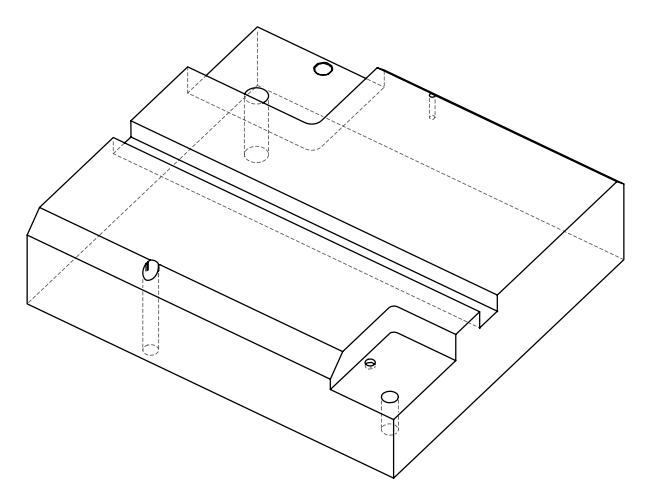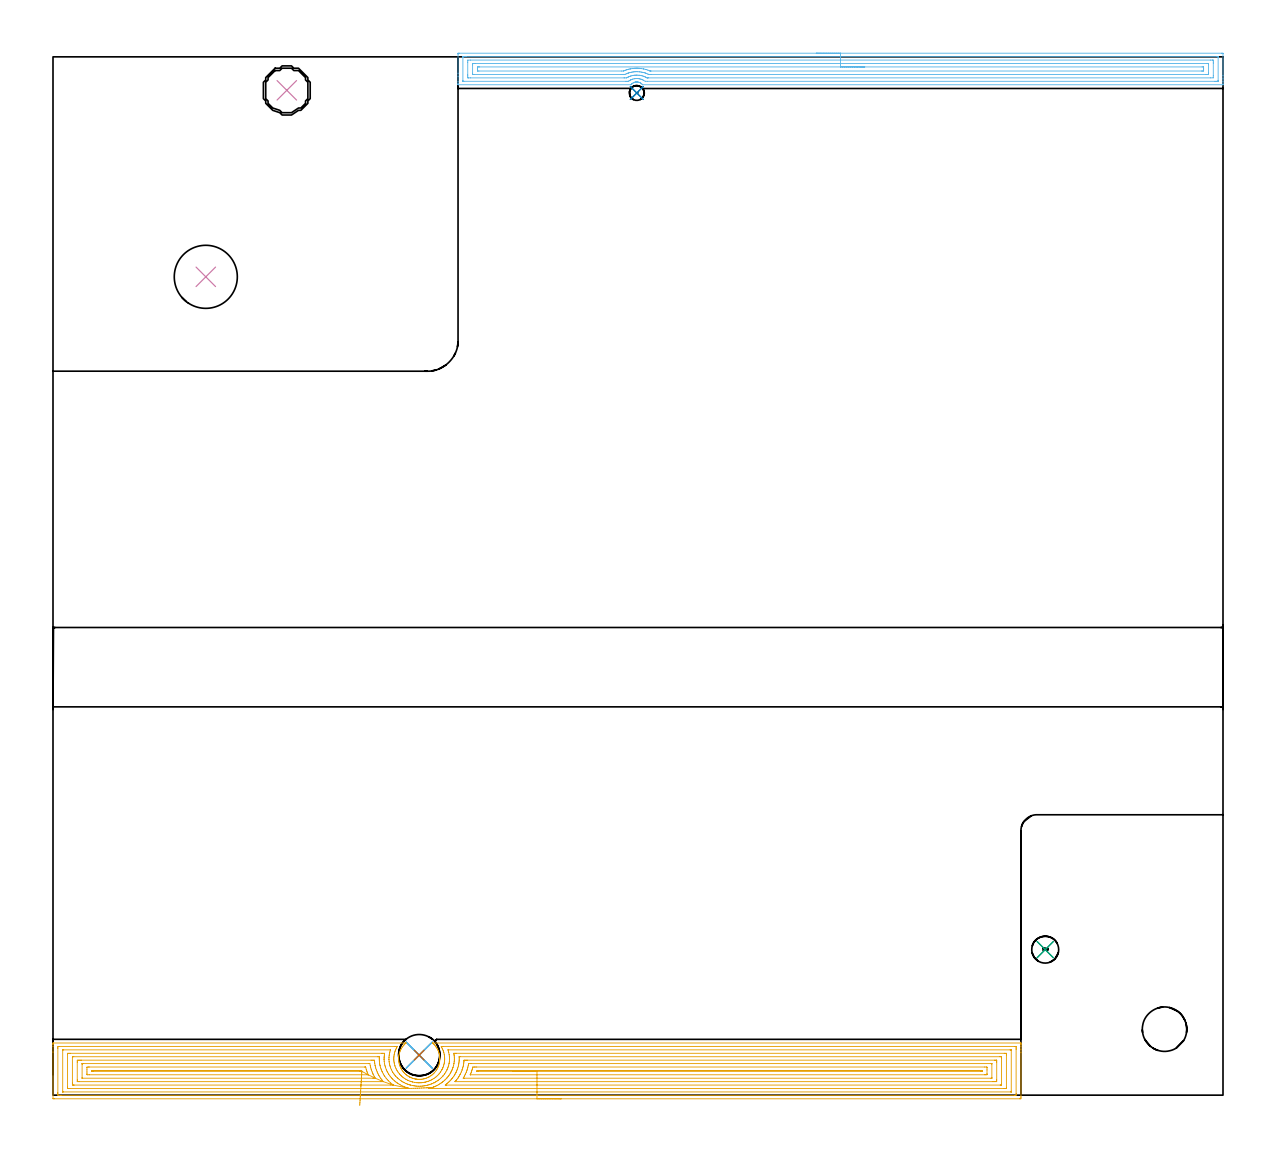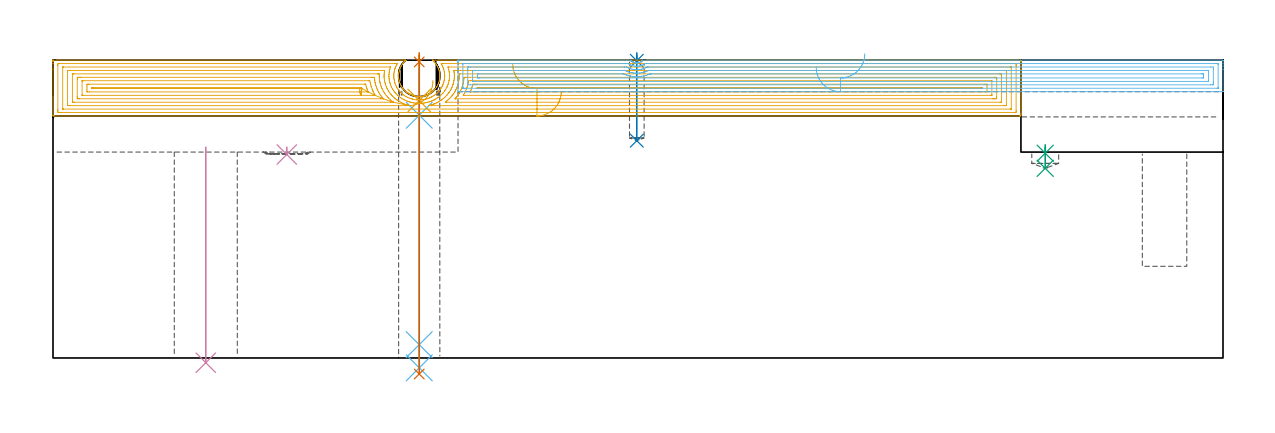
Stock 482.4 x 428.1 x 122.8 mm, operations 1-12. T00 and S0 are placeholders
(PLAN: 16 operations, 12 tool changes, 129.6 min)
(1 SPOT_DRILL | STEP1HOLE_1 | NXT0321_9005460120000 | 0.03 min | 2 mm3)
(2 SPOT_DRILL_1 | STEP1POCKET | NXT0321_9005460120000 | 0.03 min | 0 mm3)
(3 SPOT_DRILL_2 | STEP1POCKET_2 | NXT0321_9005460120000 | 0.04 min | 4164 mm3)
(4 INDEXABLE_INSERT_DRILL_THROUGH_HOLE_FROM_SOLID | STEP1HOLE | NXT0302_023 | 0.36 min | 65119 mm3)
(5 DRILL_BLIND_HOLE_INTO_CENTER | STEP1HOLE_1 | NXT0301_082 | 0.08 min | 1470 mm3)
(6 GUN_DRILL_THROUGH_HOLE | STEP1HOLE_1 | UGT0307_008 | 0.61 min | 10166 mm3)
(7 DRILL_TO_ENLARGE_THROUGH_HOLE | STEP1HOLE_1 | UGT0301_044 | 0.53 min | 16162 mm3)
(8 DRILL_BLIND_HOLE_INTO_CENTER_1 | STEP1POCKET | NXT0301_032 | 0.14 min | 940 mm3)
(9 DRILL_BLIND_HOLE_INTO_CENTER_2 | STEP1POCKET_2 | NXT0301_082 | 0.04 min | 588 mm3)
(10 INDEXABLE_INSERT_DRILL_BLIND_HOLE_FROM_SOLID | STEP1POCKET_3 | NXT0302_009 | 0.02 min | 10945 mm3)
(11 AREA_MILL | FG_CHAMFER_SURFACE | UGT0205_001 | 28.51 min | 106251 mm3)
(12 AREA_MILL_1 | FG_CHAMFER_SURFACE_1 | UGT0205_001 | 12.89 min | 27221 mm3)
(13 MILL_CORNER_NOTCH_RECTANGULAR | CORNER_NOTCH_RECTANGULAR | NXT0201_012 | Follow Part, ap 4, ae 75% | 43.52 min | 787627 mm3)
(14 MILL_CORNER_NOTCH_RECTANGULAR_1 | CORNER_NOTCH_RECTANGULAR_1 | NXT0201_011 | Follow Part, ap 3, ae 75% | 35.65 min | 358223 mm3)
(15 MILL_RECTANGULAR_SLOT | SLOT_RECTANGULAR | UGT0201_004 | Follow Part, ap 8, ae 75% | 6.64 min | 369220 mm3)
(16 MILL_BLIND_HOLE_FROM_SOLID_MATERIAL | STEP1POCKET_1 | NXT0201_012 | Spiral | 0.5 min | 12414 mm3)
(TOOL NXT0321_9005460120000 | NC Spot Drill, 142deg, 12mm, Carbide, Uncoated | D12 PA142 FL30 Z2)
(TOOL NXT0302_023 | Index. Insert Drill 26mm [880-D2600L32-05] | D26 PA176 FL130 Z2)
(TOOL NXT0301_082 | Carbide Drill 11.1mm [860.1-1110-033A1-MM 2214] | D11.1 PA140 FL55 Z2)
(TOOL UGT0307_008 | Gun Drill 11 mm | D11 PA130 FL24 Z1)
(TOOL UGT0301_044 | Twist Drill 17 mm | D17 PA118 FL125 Z2)
(TOOL NXT0301_032 | Carbide Drill 6.1mm [860.1-0610-031A1-MM 2214] | D6.1 PA140 FL53 Z2)
(TOOL NXT0302_009 | Index. Insert Drill 19mm [880-D1900L25-05] | D19 PA176 FL95 Z2)
(TOOL UGT0205_001 | Chamfer Mill 20 x 3 x 45 deg. | D20 FL50 Z2)
(TOOL NXT0201_012 | ENDMILL 16mm [2P460-1600-NA 1630] | D16 FL38 Z6)
(TOOL NXT0201_011 | ENDMILL 12mm [2P460-1200-NA 1630] | D12 FL38 Z6)
(TOOL UGT0201_004 | End Mill 32 mm | D32 FL53 Z6)
(OP 1 SPOT_DRILL)
G17 G21 G94 G90
T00 M6
G54
G17 G0 G90 X151. Y16.5 S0 M3
G43 Z132.8 H0
G94 G81 G98 Z122.068 F250. R125.8
G80
M5
M2
(OP 2 SPOT_DRILL_1)
G17 G21 G94 G90
T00 M6
G54
G17 G0 G90 X240.7 Y413.2 S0 M3
G43 Z132.8 H0
G94 G81 G98 Z122.537 F250. R125.8
G80
M5
M2
(OP 3 SPOT_DRILL_2)
G17 G21 G94 G90
T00 M6
G54
G17 G0 G90 X409.1 Y60. S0 M3
G43 Z132.8 H0
G94 G81 G98 Z84.422 F250. R87.9
G80
M5
M2
(OP 4 INDEXABLE_INSERT_DRILL_THROUGH_HOLE_FROM_SOLID)
G17 G21 G94 G90
T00 M6
G54
G17 G0 G90 X63. Y337.4 S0 M3
G43 Z132.8 H1
G94 G81 G98 Z-1.954 F250. R86.9
G80
M5
M2
(OP 5 DRILL_BLIND_HOLE_INTO_CENTER)
G17 G21 G94 G90
T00 M6
G54
G17 G0 G90 X151. Y16.5 S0 M3
G43 Z132.8 H1
G94 G81 G98 Z106.15 F250. R124.8
G80
M5
M2
(OP 6 GUN_DRILL_THROUGH_HOLE)
G17 G21 G94 G90
T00 M6
G54
G17 G0 G90 X151. Y16.5 M8
G43 Z132.8 H0
Z118.989
S716 M3
G94 G1 Z100.087 F125. M26
G4 X.084
Z5.5 F250.
G4 X.084
Z-4.065 F125.
G4 X.084
M5
M9
G0 Z118.989
Z132.8
M2
(OP 7 DRILL_TO_ENLARGE_THROUGH_HOLE)
G17 G21 G94 G90
T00 M6
G54
G17 G0 G90 X151. Y16.5 S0 M3
G43 Z132.8 H0
G94 G73 G98 Z-6.607 F250. Q16.176 R124.8
G80
M5
M2
(OP 8 DRILL_BLIND_HOLE_INTO_CENTER_1)
G17 G21 G94 G90
T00 M6
G54
G17 G0 G90 X240.7 Y413.2 S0 M3
G43 Z132.8 H1
G94 G81 G98 Z89.6 F250. R124.8
G80
M5
M2
(OP 9 DRILL_BLIND_HOLE_INTO_CENTER_2)
G17 G21 G94 G90
T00 M6
G54
G17 G0 G90 X409.1 Y60. S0 M3
G43 Z132.8 H1
G94 G81 G98 Z78.2 F250. R86.9
G80
M5
M2
(OP 10 INDEXABLE_INSERT_DRILL_BLIND_HOLE_FROM_SOLID)
G17 G21 G94 G90
T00 M6
G54
G17 G0 G90 X96.4 Y414.3 S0 M3
G43 Z132.8 H1
G94 G81 G98 Z83.9 F250. R86.9
G80
M5
M2
(OP 11 AREA_MILL)
G17 G21 G94 G90
T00 M6
G54
G17 G0 G90 X209.55 Y-1.5 S1061 M3
G43 Z132.8 H0
Z109.8
G94 G1 X209.512 Z108.928 F250.
X209.398 Z108.063
X209.209 Z107.212
X208.947 Z106.38
X208.613 Z105.574
X208.21 Z104.8
X207.742 Z104.064
X207.21 Z103.372
X206.621 Z102.729
X205.978 Z102.139
X205.286 Z101.608
X204.55 Z101.14
X203.776 Z100.737
X202.97 Z100.403
X202.138 Z100.141
X201.286 Z99.952
X200.422 Z99.838
X199.55 Z99.8
X0.628
X0.203 Y-1.496 Z99.802
X0.01 Y-1.492 Z99.806
X0. Y-1.296 Z100.002
Y17.765 Z119.061
Y20.15 Z121.445
Y20.863 Z122.162
Y21.122 Z122.422
X0.006 Y21.49 Z122.781
X0.008 Y21.497 Z122.788
X0.181 Y21.5 Z122.8
X145.461
X145.512 Y21.496 Z122.793
X145.515 Y21.495 Z122.792
X145.487 Y21.469 Z122.767
X145.461 Y21.445 Z122.745
X145.213 Y21.226 Z122.526
X144.913 Y20.933 Z122.233
X144.75 Y20.757 Z122.057
X144.593 Y20.582 Z121.882
X144.302 Y20.22 Z121.52
X144.029 Y19.849 Z121.149
X143.699 Y19.349 Z120.649
X143.491 Y18.97 Z120.27
X143.278 Y18.534 Z119.834
X143.09 Y18.091 Z119.391
X142.939 Y17.672 Z118.972
X142.806 Y17.25 Z118.55
X142.695 Y16.774 Z118.074
X142.613 Y16.334 Z117.634
X142.554 Y15.895 Z117.195
X142.519 Y15.455 Z116.755
X142.506 Y15.015 Z116.315
X142.517 Y14.576 Z115.876
X142.551 Y14.136 Z115.436
X142.608 Y13.697 Z114.997
X142.689 Y13.256 Z114.556
X142.788 Y12.818 Z114.118
X142.806 Y12.75 Z114.05
X142.934 Y12.343 Z113.643
X143.079 Y11.939 Z113.239
X143.264 Y11.497 Z112.797
X143.476 Y11.061 Z112.361
X143.673 Y10.7 Z112.
X143.699 Y10.651 Z111.951
X143.837 Y10.441 Z111.74
X144.008 Y10.182 Z111.481
X144.291 Y9.795 Z111.094
X144.593 Y9.418 Z110.716
X144.696 Y9.304 Z110.601
X145.084 Y8.913 Z110.209
X145.487 Y8.535 Z109.832
X145.619 Y8.424 Z109.724
X145.675 Y8.382 Z109.682
X145.995 Y8.141 Z109.44
X146.38 Y7.874 Z109.172
X146.516 Y7.793 Z109.09
X146.653 Y7.711 Z109.006
X146.871 Y7.578 Z108.876
X146.924 Y7.546 Z108.844
X147.192 Y7.408 Z108.707
X147.249 Y7.38 Z108.677
X147.274 Y7.367 Z108.665
X147.718 Y7.169 Z108.467
X148.167 Y6.996 Z108.292
X148.307 Y6.95 Z108.248
X148.43 Y6.911 Z108.208
X148.59 Y6.861 Z108.156
X148.613 Y6.853 Z108.148
X149.061 Y6.733 Z108.026
X149.339 Y6.668 Z107.965
X149.612 Y6.619 Z107.918
X149.646 Y6.613 Z107.912
X149.931 Y6.573 Z107.872
X149.955 Y6.57 Z107.868
X149.991 Y6.566 Z107.865
X150.161 Y6.552 Z107.845
X150.401 Y6.528 Z107.824
X150.575 Y6.518 Z107.814
X150.792 Y6.508 Z107.798
X150.8
X150.825
X150.899 Y6.506 Z107.802
X151.026 Y6.509 Z107.801
X151.078 Z107.803
X151.082 Y6.51
X151.147 Y6.513 Z107.801
X151.239 Z107.804
X151.67 Y6.537 Z107.834
X151.742 Y6.541 Z107.839
X152.189 Y6.592 Z107.891
X152.661 Y6.668 Z107.965
X153.042 Y6.758 Z108.058
X153.097 Y6.771 Z108.071
X153.507 Y6.887 Z108.185
X153.529 Y6.893 Z108.191
X153.978 Y7.048 Z108.346
X154.423 Y7.225 Z108.524
X154.451 Y7.238 Z108.537
X154.754 Y7.38 Z108.677
X155.079 Y7.547 Z108.844
X155.131 Y7.577 Z108.873
X155.316 Y7.684 Z108.982
X155.768 Y7.975 Z109.274
X156.21 Y8.288 Z109.587
X156.38 Y8.424 Z109.724
X156.748 Y8.749 Z110.048
X157.104 Y9.088 Z110.387
X157.302 Y9.303 Z110.603
X157.66 Y9.735 Z111.034
X157.999 Y10.182 Z111.482
X158.178 Y10.467 Z111.766
X158.225 Y10.541 Z111.841
X158.273 Y10.617 Z111.917
X158.525 Y11.061 Z112.361
X158.717 Y11.449 Z112.749
X158.891 Y11.843 Z113.143
X158.926 Y11.939 Z113.239
X159.076 Y12.377 Z113.677
X159.207 Y12.818 Z114.118
X159.311 Y13.256 Z114.556
X159.392 Y13.697 Z114.997
X159.449 Y14.136 Z115.436
X159.483 Y14.576 Z115.876
X159.494 Y15.015 Z116.315
X159.481 Y15.455 Z116.755
X159.446 Y15.895 Z117.195
X159.387 Y16.334 Z117.634
X159.305 Y16.774 Z118.074
X159.198 Y17.212 Z118.512
X159.066 Y17.654 Z118.954
X158.915 Y18.091 Z119.391
X158.891 Y18.157 Z119.457
X158.709 Y18.566 Z119.866
X158.509 Y18.97 Z120.27
X158.263 Y19.4 Z120.7
X157.997 Y19.822 Z121.122
X157.977 Y19.849 Z121.149
X157.637 Y20.295 Z121.595
X157.274 Y20.728 Z122.028
X157.114 Y20.903 Z122.203
X156.843 Y21.167 Z122.467
X156.636 Y21.356 Z122.656
X156.589 Y21.4 Z122.7
X156.499 Y21.492 Z122.784
X156.495 Y21.497 Z122.789
X156.636 Y21.5 Z122.8
X398.919
X399.092 Y21.497 Z122.788
X399.094 Y21.49 Z122.781
X399.1 Y21.122 Z122.422
Y20.863 Z122.162
Y20.15 Z121.445
Y18.911 Z120.208
Y17.502 Z118.798
Y-0.413 Z100.884
X399.096 Y-1.033 Z100.265
X399.091 Y-1.492 Z99.806
X398.942 Y-1.496 Z99.802
X398.472 Y-1.5 Z99.8
X199.55
Y-0.086 Z101.214
X3.245
X2.416 Y-0.081 Z101.219
X2.011 Y-0.079 Z101.221
X2.003 Y0.325 Z101.625
X2.001 Y0.733 Z102.033
X2. Y1.143 Z102.443
X2.001 Y19.267 Z120.567
X2.003 Y19.675 Z120.975
X2.011 Y20.079 Z121.379
X2.416 Y20.085 Z121.385
X2.481
X140.991 Y20.086 Z121.386
X141.787 Y20.085 Z121.385
X141.885 Y20.083 Z121.383
X141.956 Y20.08 Z121.38
X141.962 Y20.075 Z121.375
X141.964 Y20.072 Z121.372
X141.915 Y19.99 Z121.29
X141.885 Y19.941 Z121.241
X141.648 Y19.501 Z120.801
X141.531 Y19.267 Z120.567
X141.357 Y18.905 Z120.205
X141.139 Y18.385 Z119.685
X141.097 Y18.28 Z119.58
X140.991 Y17.988 Z119.288
X140.877 Y17.615 Z118.915
X140.848 Y17.502 Z118.802
X140.711 Y16.896 Z118.196
X140.659 Y16.619 Z117.919
X140.588 Y16.135 Z117.435
X140.548 Y15.737 Z117.037
X140.524 Y15.315 Z116.615
X140.52 Y14.854 Z116.154
X140.535 Y14.421 Z115.721
X140.574 Y13.972 Z115.272
X140.648 Y13.428 Z114.728
X140.713 Y13.089 Z114.389
X140.903 Y12.293 Z113.593
X140.929 Y12.206 Z113.506
X140.991 Y12.012 Z113.312
X141.261 Y11.324 Z112.624
X141.464 Y10.857 Z112.157
X141.68 Y10.441 Z111.741
X141.885 Y10.067 Z111.367
X142.087 Y9.758 Z111.058
X142.223 Y9.559 Z110.859
X142.779 Y8.815 Z110.115
X142.842 Y8.739 Z110.039
X142.898 Y8.676 Z109.976
X143.278 Y8.282 Z109.582
X143.673 Y7.89 Z109.19
X143.781 Y7.793 Z109.093
X144.205 Y7.433 Z108.733
X144.567 Y7.16 Z108.46
X144.926 Y6.911 Z108.211
X145.461 Y6.578 Z107.878
X145.715 Y6.428 Z107.728
X146.212 Y6.17 Z107.47
X146.394 Y6.087 Z107.387
X146.532 Y6.028 Z107.328
X147.249 Y5.745 Z107.045
X147.679 Y5.604 Z106.904
X148.143 Y5.471 Z106.771
X148.288 Y5.432 Z106.732
X148.969 Y5.279 Z106.579
X149.037 Y5.267 Z106.567
X149.91 Y5.146 Z106.446
X149.931 Y5.144 Z106.444
X150.399 Y5.114 Z106.414
X150.825 Y5.093 Z106.393
X150.879 Y5.092 Z106.392
X151.297 Y5.102 Z106.402
X151.719 Y5.12 Z106.42
X151.744 Y5.121 Z106.421
X152.072 Y5.146 Z106.446
X152.554 Y5.204 Z106.504
X152.613 Y5.213 Z106.513
X153.314 Y5.336 Z106.636
X153.402 Y5.354 Z106.654
X153.507 Y5.38 Z106.68
X154.025 Y5.517 Z106.817
X154.401 Y5.627 Z106.927
X154.702 Y5.731 Z107.031
X155.295 Y5.951 Z107.251
X155.351 Y5.973 Z107.273
X155.481 Y6.028 Z107.328
X155.957 Y6.257 Z107.557
X156.189 Y6.376 Z107.676
X156.535 Y6.57 Z107.87
X157.085 Y6.91 Z108.21
X157.602 Y7.282 Z108.582
X157.977 Y7.579 Z108.879
X158.094 Y7.679 Z108.979
X158.221 Y7.793 Z109.093
X158.553 Y8.108 Z109.408
X158.871 Y8.423 Z109.723
X158.993 Y8.556 Z109.856
X159.095 Y8.676 Z109.976
X159.393 Y9.043 Z110.343
X159.766 Y9.519 Z110.819
X159.782 Y9.542 Z110.842
X159.793 Y9.559 Z110.859
X160.119 Y10.092 Z111.392
X160.318 Y10.441 Z111.741
X160.436 Y10.662 Z111.962
X160.66 Y11.107 Z112.407
X160.726 Y11.259 Z112.559
X160.751 Y11.324 Z112.624
X160.963 Y11.907 Z113.207
X161.059 Y12.206 Z113.506
X161.17 Y12.585 Z113.885
X161.287 Y13.089 Z114.389
X161.33 Y13.31 Z114.61
X161.429 Y13.972 Z115.272
X161.443 Y14.081 Z115.381
X161.487 Y14.854 Z116.154
X161.489 Y14.919 Z116.219
X161.455 Y15.737 Z117.037
X161.449 Y15.84 Z117.14
X161.341 Y16.619 Z117.919
X161.297 Y16.873 Z118.173
X161.146 Y17.502 Z118.802
X160.976 Y18.073 Z119.373
X160.862 Y18.385 Z119.685
X160.66 Y18.885 Z120.185
X160.471 Y19.267 Z120.567
X160.283 Y19.639 Z120.939
X160.052 Y20.079 Z121.379
X160.725 Y20.086 Z121.386
X396.684 Y20.085 Z121.385
X396.75
X397.067 Y20.079 Z121.379
X397.09 Y19.976 Z121.276
X397.097 Y19.743 Z121.043
X397.099 Y19.267 Z120.567
X397.1 Y18.857 Z120.157
X397.099 Y0.733 Z102.033
X397.097 Y0.325 Z101.625
X397.089 Y-0.079 Z101.221
X396.684 Y-0.085 Z101.215
X396.619
X199.55 Y-0.086 Z101.214
Y1.328 Z102.628
X4.204 Y1.329 Z102.629
X4.107 Y1.33 Z102.63
X4.031 Y1.333 Z102.633
X4.014 Y1.335 Z102.635
X4.01 Y1.358 Z102.658
X4.005 Y1.414 Z102.714
X4.001 Y1.615 Z102.915
Y18.385 Z119.685
X4.002 Y18.583 Z119.883
X4.01 Y18.652 Z119.952
X4.013 Y18.665 Z119.965
X4.024 Y18.667 Z119.967
X4.059 Y18.669 Z119.969
X4.204 Y18.671 Z119.971
X139.035
X139.082 Y18.67 Z119.97
X139.139 Y18.666 Z119.966
X139.158 Y18.664 Z119.964
X139.155 Y18.643 Z119.943
X139.142 Y18.597 Z119.897
X139.104 Y18.482 Z119.782
X139.073 Y18.385 Z119.685
X138.895 Y17.806 Z119.106
X138.822 Y17.502 Z118.802
X138.729 Y17.087 Z118.387
X138.648 Y16.619 Z117.919
X138.605 Y16.327 Z117.627
X138.547 Y15.737 Z117.037
X138.532 Y15.517 Z116.817
X138.52 Y14.854 Z116.154
X138.523 Y14.642 Z115.942
X138.57 Y13.972 Z115.272
X138.601 Y13.683 Z114.983
X138.696 Y13.089 Z114.389
X138.797 Y12.607 Z113.907
X138.901 Y12.206 Z113.506
X138.994 Y11.875 Z113.175
X139.167 Y11.36 Z112.66
X139.18 Y11.324 Z112.624
X139.203 Y11.265 Z112.565
X139.558 Y10.441 Z111.741
X139.912 Y9.741 Z111.041
X140.018 Y9.559 Z110.859
X140.097 Y9.426 Z110.726
X140.403 Y8.972 Z110.272
X140.622 Y8.676 Z109.976
X140.991 Y8.185 Z109.485
X141.171 Y7.967 Z109.267
X141.331 Y7.793 Z109.093
X141.885 Y7.231 Z108.531
X142.221 Y6.911 Z108.211
X142.779 Y6.441 Z107.741
X143.342 Y6.028 Z107.328
X143.673 Y5.807 Z107.107
X144.289 Y5.42 Z106.72
X144.567 Y5.269 Z106.569
X144.807 Y5.146 Z106.446
X145.461 Y4.839 Z106.139
X145.996 Y4.617 Z105.917
X146.355 Y4.48 Z105.78
X147.017 Y4.263 Z105.563
X147.249 Y4.196 Z105.496
X147.344 Y4.17 Z105.47
X148.143 Y3.983 Z105.283
X148.505 Y3.906 Z105.206
X149.037 Y3.83 Z105.13
X149.545 Y3.762 Z105.062
X149.931 Y3.728 Z105.028
X150.509 Y3.693 Z104.993
X150.825 Y3.682 Z104.982
X151.406 Y3.69 Z104.99
X151.719 Y3.707 Z105.007
X152.246 Y3.743 Z105.043
X152.613 Y3.782 Z105.082
X153.046 Y3.836 Z105.136
X153.507 Y3.914 Z105.214
X153.808 Y3.967 Z105.267
X154.401 Y4.106 Z105.406
X154.528 Y4.138 Z105.438
X154.991 Y4.263 Z105.563
X155.223 Y4.334 Z105.634
X155.295 Y4.358 Z105.658
X155.877 Y4.572 Z105.872
X156.189 Y4.691 Z105.991
X156.516 Y4.823 Z106.123
X157.083 Y5.082 Z106.382
X157.126 Y5.103 Z106.403
X157.209 Y5.146 Z106.446
X157.701 Y5.419 Z106.719
X157.977 Y5.584 Z106.884
X158.251 Y5.758 Z107.058
X158.663 Y6.028 Z107.328
X158.786 Y6.113 Z107.413
X158.871 Y6.175 Z107.475
X159.29 Y6.497 Z107.797
X159.766 Y6.889 Z108.189
X159.777 Y6.899 Z108.199
X159.79 Y6.911 Z108.211
X160.23 Y7.335 Z108.635
X160.66 Y7.767 Z109.067
X160.673 Y7.781 Z109.081
X160.684 Y7.793 Z109.093
X160.81 Y7.942 Z109.242
X161.392 Y8.676 Z109.976
X161.462 Y8.766 Z110.066
X161.554 Y8.891 Z110.191
X161.813 Y9.302 Z110.602
X161.971 Y9.559 Z110.859
X162.448 Y10.431 Z111.731
X162.452 Y10.441 Z111.741
X162.716 Y11.059 Z112.359
X162.814 Y11.324 Z112.624
X162.951 Y11.71 Z113.01
X163.101 Y12.206 Z113.506
X163.153 Y12.393 Z113.693
X163.313 Y13.089 Z114.389
X163.318 Y13.113 Z114.413
X163.342 Y13.263 Z114.563
X163.429 Y13.886 Z115.186
X163.436 Y13.972 Z115.272
X163.48 Y14.718 Z116.018
Y14.854 Z116.154
X163.463 Y15.617 Z116.917
X163.453 Y15.737 Z117.037
X163.362 Y16.6 Z117.9
X163.342 Y16.753 Z118.053
X163.177 Y17.502 Z118.802
X163.129 Y17.712 Z119.012
X162.846 Y18.661 Z119.961
X162.878 Y18.665 Z119.965
X162.954 Y18.668 Z119.968
X163.052 Y18.671 Z119.971
X394.606
X394.896
X394.993 Y18.67 Z119.97
X395.069 Y18.667 Z119.967
X395.086 Y18.665 Z119.965
X395.09 Y18.642 Z119.942
X395.095 Y18.586 Z119.886
X395.099 Y18.385 Z119.685
Y1.615 Z102.915
X395.098 Y1.416 Z102.716
X395.091 Y1.348 Z102.648
X395.087 Y1.334 Z102.634
X395.077 Y1.333 Z102.633
X395.041 Y1.33 Z102.63
X394.896 Y1.329 Z102.629
X199.55 Y1.328 Z102.628
Y2.743 Z104.043
X155.677
X155.295 Y2.744 Z104.044
X155.044 Y2.746 Z104.046
X155.034 Y2.748 Z104.048
X155.037 Y2.753 Z104.053
X155.25 Y2.815 Z104.115
X155.729 Y2.953 Z104.253
X155.943 Y3.017 Z104.317
X156.189 Y3.096 Z104.396
X156.402 Y3.17 Z104.47
X156.986 Y3.38 Z104.68
X157.056 Y3.407 Z104.707
X157.083 Y3.418 Z104.718
X157.682 Y3.672 Z104.972
X157.977 Y3.81 Z105.11
X158.286 Y3.958 Z105.258
X158.871 Y4.262 Z105.562
X159.422 Y4.602 Z105.902
X159.766 Y4.821 Z106.121
X159.961 Y4.952 Z106.252
X160.24 Y5.146 Z106.446
X160.481 Y5.322 Z106.622
X160.66 Y5.459 Z106.759
X160.975 Y5.717 Z107.017
X161.345 Y6.028 Z107.328
X161.455 Y6.126 Z107.426
X161.554 Y6.217 Z107.517
X161.906 Y6.563 Z107.863
X162.25 Y6.911 Z108.211
X162.345 Y7.012 Z108.312
X162.448 Y7.127 Z108.427
X162.748 Y7.497 Z108.797
X162.985 Y7.793 Z109.093
X163.14 Y7.992 Z109.292
X163.342 Y8.26 Z109.56
X163.508 Y8.512 Z109.812
X163.61 Y8.676 Z109.976
X163.844 Y9.062 Z110.362
X164.119 Y9.559 Z110.859
X164.159 Y9.634 Z110.934
X164.236 Y9.779 Z111.079
X164.448 Y10.232 Z111.532
X164.539 Y10.441 Z111.741
X164.709 Y10.857 Z112.157
X164.876 Y11.324 Z112.624
X164.94 Y11.512 Z112.812
X165.13 Y12.142 Z113.442
X165.142 Y12.195 Z113.495
X165.294 Y12.927 Z114.227
X165.321 Y13.089 Z114.389
X165.406 Y13.698 Z114.998
X165.434 Y13.972 Z115.272
X165.469 Y14.52 Z115.82
X165.48 Y14.854 Z116.154
X165.469 Y15.402 Z116.702
X165.453 Y15.737 Z117.037
X165.393 Y16.359 Z117.659
X165.359 Y16.619 Z117.919
X165.309 Y16.966 Z118.266
X165.277 Y17.174 Z118.474
X165.27 Y17.229 Z118.529
X165.269 Y17.251 Z118.551
X165.287 Y17.252 Z118.552
X165.38 Y17.255 Z118.555
X166.024 Y17.257 Z118.557
X166.272
X392.214
X392.463 Y17.256 Z118.556
X392.965 Y17.252 Z118.552
X393.075 Y17.25 Z118.55
X393.09 Y17.058 Z118.358
X393.1 Y16.628 Z117.928
X393.099 Y2.943 Z104.243
X393.097 Y2.834 Z104.134
X393.094 Y2.78 Z104.08
X393.091 Y2.756 Z104.056
X393.073 Y2.75 Z104.05
X392.856 Y2.746 Z104.046
X392.214 Y2.743 Z104.043
X391.966
X199.55
Y4.157 Z105.457
X162.34
X162.125 Y4.159 Z105.459
X161.716 Y4.164 Z105.464
X161.835 Y4.263 Z105.563
X162.173 Y4.534 Z105.834
X162.448 Y4.754 Z106.054
X162.662 Y4.934 Z106.234
X162.905 Y5.146 Z106.446
X163.132 Y5.352 Z106.652
X163.342 Y5.549 Z106.849
X163.583 Y5.79 Z107.09
X163.817 Y6.028 Z107.328
X164.018 Y6.243 Z107.543
X164.236 Y6.49 Z107.79
X164.426 Y6.723 Z108.023
X164.577 Y6.911 Z108.211
X164.818 Y7.218 Z108.518
X165.13 Y7.623 Z108.923
X165.199 Y7.725 Z109.025
X165.243 Y7.793 Z109.093
X165.539 Y8.272 Z109.572
X165.778 Y8.676 Z109.976
X165.866 Y8.832 Z110.132
X166.024 Y9.123 Z110.423
X166.17 Y9.414 Z110.714
X166.239 Y9.559 Z110.859
X166.448 Y10.022 Z111.322
X166.621 Y10.441 Z111.741
X166.702 Y10.654 Z111.954
X166.918 Y11.272 Z112.572
X167.117 Y12.01 Z113.31
X167.162 Y12.206 Z113.506
X167.273 Y12.738 Z114.038
X167.329 Y13.089 Z114.389
X167.389 Y13.507 Z114.807
X167.435 Y13.972 Z115.272
X167.459 Y14.32 Z115.62
X167.48 Y14.854 Z116.154
X167.473 Y15.402 Z116.702
X167.469 Y15.737 Z117.037
Y15.823 Z117.123
X167.475 Y15.836 Z117.136
X167.525 Y15.839 Z117.139
X167.597 Y15.841 Z117.141
X167.705 Y15.843 Z117.143
X167.812
X390.426
X390.534 Y15.841 Z117.141
X390.749 Y15.836 Z117.136
X391.09 Y15.825 Z117.125
X391.092 Y15.737 Z117.037
X391.099 Y15.072 Z116.372
Y4.481 Z105.781
X391.096 Y4.263 Z105.563
X391.093 Y4.181 Z105.481
X391.091 Y4.166 Z105.466
X391. Y4.162 Z105.462
X390.857 Y4.159 Z105.459
X390.641 Y4.157 Z105.457
X390.534
X199.55
Y5.571 Z106.871
X165.934
X165.825 Y5.572 Z106.872
X165.805 Y5.574 Z106.874
X165.804 Y5.575 Z106.875
X165.809 Y5.584 Z106.884
X165.839 Y5.624 Z106.924
X165.875 Y5.668 Z106.968
X166.024 Y5.847 Z107.147
X166.105 Y5.948 Z107.248
X166.17 Y6.028 Z107.328
X166.497 Y6.444 Z107.744
X166.862 Y6.911 Z108.211
X166.886 Y6.942 Z108.242
X166.918 Y6.986 Z108.286
X167.233 Y7.482 Z108.782
X167.425 Y7.793 Z109.093
X167.567 Y8.035 Z109.335
X167.812 Y8.467 Z109.767
X167.885 Y8.604 Z109.904
X167.922 Y8.676 Z109.976
X168.035 Y8.896 Z110.196
X168.339 Y9.559 Z110.859
X168.687 Y10.423 Z111.723
X168.694 Y10.441 Z111.741
X168.706 Y10.478 Z111.778
X168.909 Y11.123 Z112.423
X168.966 Y11.324 Z112.624
X169.098 Y11.82 Z113.12
X169.184 Y12.206 Z113.506
X169.255 Y12.547 Z113.847
X169.342 Y13.089 Z114.389
X169.374 Y13.312 Z114.612
X169.442 Y13.972 Z115.272
X169.456 Y14.114 Z115.414
X169.471 Y14.243 Z115.543
X169.493 Y14.422 Z115.722
X169.6 Y14.424 Z115.724
X170.032 Y14.427 Z115.727
X170.494 Y14.429 Z115.729
X170.925
X388.175
X388.638 Y14.427 Z115.727
X389.074 Y14.424 Z115.724
X389.09 Y14.422 Z115.722
X389.096 Y14.402 Z115.702
X389.099 Y13.972 Z115.272
X389.1 Y13.516 Z114.816
X389.099 Y6.455 Z107.755
X389.097 Y6.028 Z107.328
X389.093 Y5.579 Z106.879
X388.638 Y5.575 Z106.875
X388.206 Y5.572 Z106.872
X387.744 Y5.571 Z106.871
X387.313
X199.55
Y6.985 Z108.285
X169.6 Y6.986 Z108.286
X169.523
X169.245 Y6.992 Z108.292
X169.134 Y6.998 Z108.298
X169.155 Y7.037 Z108.337
X169.269 Y7.237 Z108.537
X169.588 Y7.793 Z109.093
X169.6 Y7.815 Z109.115
X169.892 Y8.387 Z109.687
X170.031 Y8.676 Z109.976
X170.378 Y9.444 Z110.744
X170.424 Y9.559 Z110.859
X170.494 Y9.738 Z111.038
X170.68 Y10.257 Z111.557
X170.741 Y10.441 Z111.741
X170.892 Y10.931 Z112.231
X171.002 Y11.324 Z112.624
X171.08 Y11.627 Z112.927
X171.213 Y12.206 Z113.506
X171.245 Y12.348 Z113.648
X171.388 Y13.008 Z114.308
X172.357 Y13.015 Z114.315
X386.85 Y13.014 Z114.314
X386.927 Y13.013 Z114.313
X387.044 Y13.008 Z114.308
X387.091 Y13.003 Z114.303
X387.095 Y12.977 Z114.277
X387.097 Y12.948 Z114.248
X387.1 Y12.843 Z114.143
X387.099 Y7.3 Z108.6
X387.096 Y7.135 Z108.435
X387.09 Y7.005 Z108.305
X387.085 Y6.991 Z108.291
X387.079 Y6.989 Z108.289
X387.055 Y6.987 Z108.287
X386.85 Y6.985 Z108.285
X386.775
X199.55
Y8.399 Z109.699
X172.114 Y8.4 Z109.7
X172.064 Y8.401 Z109.701
X172.036 Y8.403 Z109.703
X172.03 Y8.405 Z109.705
X172.033 Y8.419 Z109.719
X172.138 Y8.676 Z109.976
X172.18 Y8.777 Z110.077
X172.282 Y9.011 Z110.311
X172.436 Y9.407 Z110.707
X172.491 Y9.559 Z110.859
X172.666 Y10.062 Z111.362
X172.788 Y10.441 Z111.741
X172.878 Y10.736 Z112.036
X173.115 Y11.592 Z112.892
X173.176 Y11.593 Z112.893
X173.791 Y11.599 Z112.899
X174.07 Y11.6 Z112.9
X174.684
X384.168
X384.786 Y11.597 Z112.897
X385.062 Y11.593 Z112.893
X385.095 Y11.324 Z112.624
X385.098 Y11.288 Z112.588
X385.1 Y10.404 Z111.704
Y8.713 Z110.013
X385.099 Y8.676 Z109.976
X385.097 Y8.642 Z109.942
X385.062 Y8.406 Z109.706
X384.446 Y8.401 Z109.701
X384.168 Y8.4 Z109.7
X199.55 Y8.399 Z109.699
Y9.814 Z111.114
X175.342
X174.964 Y9.817 Z111.117
X174.699 Y9.821 Z111.121
X174.66 Y9.826 Z111.126
X174.667 Y9.852 Z111.152
X174.853 Y10.179 Z111.479
X174.964 Y10.182 Z111.482
X175.224 Y10.185 Z111.485
X175.6 Y10.186 Z111.486
X175.858
X382.639
X383.015 Y10.183 Z111.483
X383.077 Y10.181 Z111.481
X383.09 Y10.179 Z111.479
X383.093 Y10.168 Z111.468
X383.097 Y10.135 Z111.435
X383.099 Y10. Z111.3
X383.097 Y9.865 Z111.165
X383.093 Y9.832 Z111.132
X383.09 Y9.821 Z111.121
X383.077 Y9.819 Z111.119
X383.013 Y9.816 Z111.116
X382.757 Y9.814 Z111.114
X382.38
X199.55
X198.678 Z111.152
X197.814 Z111.266
X196.962 Z111.454
X196.13 Z111.717
X195.324 Z112.051
X194.55 Z112.453
X193.814 Z112.922
X193.122 Z113.453
X192.479 Z114.043
X191.89 Z114.686
X191.358 Z115.378
X190.89 Z116.114
X190.487 Z116.887
X190.153 Z117.693
X189.891 Z118.525
X189.702 Z119.377
X189.588 Z120.242
X189.55 Z121.114
G0 X156.605 Y3.111 Z114.418
G1 X156.6 Y3.11 Z113.545
X156.518 Y3.107 Z112.677
X156.362 Y3.102 Z111.819
X156.131 Y3.093 Z110.977
X155.828 Y3.081 Z110.159
X155.455 Y3.067 Z109.371
X155.014 Y3.051 Z108.618
X154.51 Y3.032 Z107.907
X153.945 Y3.011 Z107.242
X153.325 Y2.987 Z106.629
X152.654 Y2.962 Z106.072
X151.937 Y2.935 Z105.576
X151.179 Y2.907 Z105.144
X150.387 Y2.877 Z104.781
X149.566 Y2.846 Z104.487
X148.722 Y2.815 Z104.267
X147.863 Y2.782 Z104.12
X146.994 Y2.75 Z104.05
X146.107 Y2.743 Z104.043
X6.886
X6.637 Y2.744 Z104.044
X6.135 Y2.748 Z104.048
X6.025 Y2.749 Z104.049
X6.01 Y2.942 Z104.242
X6. Y3.372 Z104.672
X6.001 Y17.057 Z118.357
X6.003 Y17.166 Z118.466
X6.006 Y17.22 Z118.52
X6.009 Y17.244 Z118.544
X6.027 Y17.25 Z118.55
X6.244 Y17.253 Z118.553
X6.886 Y17.257 Z118.557
X7.134
X135.627
X135.876 Y17.256 Z118.556
X136.521 Y17.25 Z118.55
X136.72 Y17.237 Z118.537
X136.647 Y16.743 Z118.043
X136.629 Y16.619 Z117.919
X136.616 Y16.525 Z117.825
X136.536 Y15.737 Z117.037
X136.535 Y15.723 Z117.023
X136.521 Y15.361 Z116.661
X136.51 Y14.865 Z116.165
Y14.854 Z116.154
X136.521 Y14.553 Z115.853
X136.559 Y13.972 Z115.272
X136.562 Y13.931 Z115.231
X136.68 Y13.089 Z114.389
X136.709 Y12.903 Z114.203
X136.871 Y12.206 Z113.506
X136.989 Y11.745 Z113.045
X137.127 Y11.324 Z112.624
X137.415 Y10.555 Z111.855
X137.462 Y10.441 Z111.741
X137.496 Y10.361 Z111.661
X137.736 Y9.848 Z111.148
X137.884 Y9.559 Z110.859
X138.031 Y9.278 Z110.578
X138.309 Y8.792 Z110.092
X138.386 Y8.676 Z109.976
X138.719 Y8.198 Z109.498
X139.018 Y7.793 Z109.093
X139.203 Y7.55 Z108.85
X139.495 Y7.195 Z108.495
X139.763 Y6.911 Z108.211
X140.097 Y6.57 Z107.87
X140.658 Y6.028 Z107.328
X140.991 Y5.744 Z107.044
X141.323 Y5.471 Z106.771
X141.758 Y5.146 Z106.446
X141.885 Y5.054 Z106.354
X142.191 Y4.843 Z106.143
X142.779 Y4.482 Z105.782
X143.145 Y4.263 Z105.563
X143.673 Y3.983 Z105.283
X144.227 Y3.716 Z105.016
X144.567 Y3.571 Z104.871
X145.028 Y3.38 Z104.68
X145.461 Y3.215 Z104.515
X145.718 Y3.126 Z104.426
X146.061 Y3.02 Z104.32
X146.355 Y2.932 Z104.232
X146.985 Y2.758 Z104.058
X146.994 Y2.75 Z104.05
X140.29 Y4.163 Z105.463
X140.201 Y4.16 Z105.46
X140.097 Y4.159 Z105.459
X139.31 Y4.157 Z105.457
X8.674
X8.566 Y4.159 Z105.459
X8.351 Y4.164 Z105.464
X8.01 Y4.175 Z105.475
X8.008 Y4.263 Z105.563
X8.001 Y4.928 Z106.228
Y15.519 Z116.819
X8.004 Y15.737 Z117.037
X8.007 Y15.819 Z117.119
X8.009 Y15.834 Z117.134
X8.1 Y15.837 Z117.137
X8.244 Y15.841 Z117.141
X8.459 Y15.843 Z117.143
X8.566
X133.839
X133.946 Y15.842 Z117.142
X134.161 Y15.838 Z117.138
X134.53 Y15.829 Z117.129
X134.529 Y15.737 Z117.037
X134.518 Y15.066 Z116.366
X134.52 Y14.854 Z116.154
X134.549 Y14.153 Z115.453
X134.566 Y13.972 Z115.272
X134.656 Y13.165 Z114.465
X134.667 Y13.089 Z114.389
X134.733 Y12.665 Z113.965
X134.837 Y12.206 Z113.506
X134.868 Y12.073 Z113.373
X135.076 Y11.324 Z112.624
X135.242 Y10.821 Z112.121
X135.391 Y10.441 Z111.741
X135.627 Y9.854 Z111.154
X135.761 Y9.559 Z110.859
X135.874 Y9.314 Z110.614
X136.219 Y8.676 Z109.976
X136.521 Y8.165 Z109.465
X136.774 Y7.793 Z109.093
X137.407 Y6.919 Z108.219
X137.415 Y6.908 Z108.208
X137.819 Y6.423 Z107.723
X138.19 Y6.028 Z107.328
X138.309 Y5.906 Z107.206
X139.095 Y5.146 Z106.446
X139.203 Y5.049 Z106.349
X139.857 Y4.499 Z105.799
X140.097 Y4.322 Z105.622
X140.171 Y4.263 Z105.563
X140.29 Y4.163 Z105.463
X136.18 Y5.577 Z106.877
X136.155 Y5.575 Z106.875
X136.088 Y5.573 Z106.873
X135.627 Y5.571 Z106.871
X135.196
X10.925
X10.462 Y5.573 Z106.873
X10.026 Y5.576 Z106.876
X10.01 Y5.578 Z106.878
X10.004 Y5.598 Z106.898
X10.001 Y6.028 Z107.328
X10. Y6.484 Z107.784
X10.001 Y13.545 Z114.845
X10.003 Y13.972 Z115.272
X10.007 Y14.421 Z115.721
X10.462 Y14.425 Z115.725
X10.894 Y14.428 Z115.728
X11.356 Y14.429 Z115.729
X11.787
X131.156
X131.588 Y14.428 Z115.728
X132.05 Y14.425 Z115.725
X132.506 Y14.422 Z115.722
X132.557 Y13.972 Z115.272
X132.621 Y13.409 Z114.709
X132.667 Y13.089 Z114.389
X132.778 Y12.371 Z113.671
X132.814 Y12.206 Z113.506
X132.945 Y11.647 Z112.947
X133.032 Y11.324 Z112.624
X133.065 Y11.205 Z112.505
X133.322 Y10.441 Z111.741
X133.463 Y10.071 Z111.371
X133.667 Y9.559 Z110.859
X133.717 Y9.438 Z110.738
X133.839 Y9.163 Z110.463
X134.084 Y8.676 Z109.976
X134.334 Y8.187 Z109.487
X134.57 Y7.793 Z109.093
X134.733 Y7.529 Z108.829
X135.169 Y6.911 Z108.211
X135.627 Y6.282 Z107.582
X136.18 Y5.577 Z106.877
X132.862 Y6.992 Z108.292
X132.05 Y6.986 Z108.286
X131.975
X12.25
X12.173 Y6.987 Z108.287
X12.056 Y6.992 Z108.292
X12.009 Y6.997 Z108.297
X12.005 Y7.023 Z108.323
X12.003 Y7.052 Z108.352
X12. Y7.157 Z108.457
X12.001 Y12.7 Z114.
X12.005 Y12.865 Z114.165
X12.01 Y12.995 Z114.295
X12.015 Y13.009 Z114.309
X12.021 Y13.011 Z114.311
X12.045 Y13.013 Z114.313
X12.25 Y13.014 Z114.314
X12.325 Y13.015 Z114.315
X130.262 Y13.014 Z114.314
X130.339 Y13.013 Z114.313
X130.648 Y13.008 Z114.308
X130.796 Y12.206 Z113.506
X130.946 Y11.531 Z112.831
X131.001 Y11.324 Z112.624
X131.156 Y10.759 Z112.059
X131.26 Y10.441 Z111.741
X131.311 Y10.289 Z111.589
X131.592 Y9.559 Z110.859
X131.885 Y8.839 Z110.139
X131.962 Y8.676 Z109.976
X132.05 Y8.49 Z109.79
X132.415 Y7.793 Z109.093
X132.862 Y6.992 Z108.292
X129.969 Y8.407 Z109.707
X129.964 Y8.405 Z109.705
X129.929 Y8.402 Z109.702
X129.648 Y8.4 Z109.7
X14.932
X14.314 Y8.403 Z109.703
X14.038 Y8.407 Z109.707
X14.005 Y8.676 Z109.976
X14.002 Y8.712 Z110.012
X14. Y9.559 Z110.859
Y10.441 Z111.741
X14.002 Y11.324 Z112.624
X14.004 Y11.358 Z112.658
X14.038 Y11.593 Z112.893
X14.654 Y11.599 Z112.899
X14.932 Y11.6 Z112.9
X128.474
X128.754 Y11.598 Z112.898
X128.834 Y11.596 Z112.896
X128.878 Y11.594 Z112.894
X128.896 Y11.576 Z112.876
X128.926 Y11.473 Z112.773
X128.967 Y11.324 Z112.624
X129.145 Y10.662 Z111.962
X129.21 Y10.441 Z111.741
X129.247 Y10.322 Z111.622
X129.368 Y9.949 Z111.249
X129.514 Y9.559 Z110.859
X129.6 Y9.33 Z110.63
X129.923 Y8.539 Z109.839
X129.955 Y8.458 Z109.758
X129.97 Y8.413 Z109.713
X129.969 Y8.407 Z109.707
X127.339 Y9.82 Z111.12
X127.317 Y9.818 Z111.118
X127.064 Y9.815 Z111.115
X126.686 Y9.814 Z111.114
X126.428
X16.462
X16.085 Y9.817 Z111.117
X16.023 Y9.819 Z111.119
X16.01 Y9.821 Z111.121
X16.007 Y9.832 Z111.132
X16.003 Y9.865 Z111.165
X16.001 Y10. Z111.3
X16.003 Y10.135 Z111.435
X16.007 Y10.168 Z111.468
X16.01 Y10.179 Z111.479
X16.023 Y10.181 Z111.481
X16.087 Y10.184 Z111.484
X16.462 Y10.186 Z111.486
X16.72
X126.686
X126.946 Y10.185 Z111.485
X127.133 Y10.182 Z111.482
X127.22 Y10.179 Z111.479
X127.248 Y10.121 Z111.421
X127.293 Y9.999 Z111.299
X127.324 Y9.902 Z111.202
X127.341 Y9.839 Z111.139
X127.339 Y9.82 Z111.12
X127.3 Y9.177 Z110.531
X127.257 Y8.486 Z110.001
X127.212 Y7.751 Z109.533
X127.165 Y6.978 Z109.13
X127.115 Y6.174 Z108.797
X127.064 Y5.343 Z108.536
X127.012 Y4.493 Z108.348
X126.958 Y3.629 Z108.235
X126.905 Y2.759 Z108.198
X126.851 Y1.889 Z108.236
X126.798 Y1.026 Z108.351
X126.746 Y0.176 Z108.541
X126.695 Y-0.654 Z108.804
X126.645 Y-1.458 Z109.138
X126.598 Y-2.23 Z109.542
X126.553 Y-2.964 Z110.011
X126.51 Y-3.654 Z110.543
X126.471 Y-4.296 Z111.133
G0 Z132.8
M5
M2
(OP 12 AREA_MILL_1)
G17 G21 G94 G90
T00 M6
G54
G17 G0 G90 X314.7 Y429.6 S1061 M3
G43 Z132.8 H0
Z119.8
G94 G1 X314.738 Z118.928 F250.
X314.852 Z118.064
X315.041 Z117.212
X315.303 Z116.38
X315.637 Z115.574
X316.04 Z114.8
X316.508 Z114.064
X317.04 Z113.372
X317.629 Z112.729
X318.272 Z112.14
X318.964 Z111.608
X319.7 Z111.14
X320.474 Z110.737
X321.28 Z110.403
X322.112 Z110.141
X322.964 Z109.952
X323.828 Z109.838
X324.7 Z109.8
X481.793
X482.314 Y429.594 Z109.804
X482.39 Y429.592 Z109.806
X482.4 Y429.51 Z109.888
Y420.473 Z118.922
Y419.037 Z120.359
Y417.846 Z121.549
Y416.867 Z122.533
X482.397 Y416.731 Z122.661
X482.39 Y416.602 Z122.788
X482.239 Y416.6 Z122.8
X243.104
X243.094 Y416.604 Z122.795
X243.083 Y416.609 Z122.79
X242.862 Y416.846 Z122.553
X242.683 Y417.008 Z122.392
X242.657 Y417.03 Z122.368
X242.583 Y417.085 Z122.31
X242.44 Y417.196 Z122.202
X242.209 Y417.342 Z122.057
X241.968 Y417.469 Z121.93
X241.825 Y417.53 Z121.868
X241.761 Y417.554 Z121.844
X241.679 Y417.585 Z121.814
X241.379 Y417.663 Z121.735
X241.244 Y417.685 Z121.706
X241.074 Y417.719 Z121.677
X240.849 Y417.744 Z121.655
X240.786 Y417.745 Z121.651
X240.723 Y417.743
X240.649 Y417.742 Z121.652
X240.57 Z121.655
X240.402 Y417.73 Z121.668
X240.203 Y417.699 Z121.693
X240.179 Y417.696 Z121.698
X240.136 Y417.688 Z121.708
X240.054 Y417.669 Z121.725
X239.948 Y417.648 Z121.75
X239.926 Y417.642 Z121.757
X239.721 Y417.585 Z121.814
X239.644 Y417.554 Z121.845
X239.5 Y417.495 Z121.902
X239.459 Y417.476 Z121.921
X239.285 Y417.394 Z122.004
X239.041 Y417.248 Z122.15
X238.809 Y417.083 Z122.316
X238.679 Y416.97 Z122.427
X238.594 Y416.896 Z122.502
X238.392 Y416.692 Z122.705
X238.308 Y416.603 Z122.789
X238.12 Y416.6 Z122.8
X167.161
X167.01 Y416.602 Z122.788
X167.003 Y416.731 Z122.661
X167. Y416.867 Z122.532
Y417.215 Z122.185
Y417.846 Z121.549
Y419.913 Z119.484
Y421.349 Z118.047
Y429.23 Z110.168
X167.004 Y429.513 Z109.884
X167.01 Y429.592 Z109.805
X167.091 Y429.599 Z109.799
X167.607 Y429.6 Z109.8
X324.7
Y428.186 Z111.214
X480.008 Y428.185 Z111.215
X480.181 Y428.184 Z111.216
X480.353 Y428.18 Z111.22
X480.388 Y428.179 Z111.221
X480.393 Y428.156 Z111.244
X480.396 Y428.127 Z111.273
X480.399 Y427.97 Z111.43
X480.4 Y418.337 Z121.063
X480.398 Y418.209 Z121.191
X480.395 Y418.106 Z121.294
X480.39 Y418.039 Z121.361
X480.383 Y418.021 Z121.379
X480.367 Y418.02 Z121.38
X480.008 Y418.015 Z121.385
X479.836 Y418.014 Z121.386
X479.115
X245.089 Y418.015 Z121.385
X244.368 Y418.019 Z121.381
X244.19 Y418.021 Z121.379
X243.476 Y418.428 Z120.972
X243.283 Y418.532 Z120.868
X242.888 Y418.722 Z120.678
X242.583 Y418.839 Z120.561
X242.405 Y418.896 Z120.504
X241.987 Y419.004 Z120.396
X241.691 Y419.061 Z120.339
X241.283 Y419.122 Z120.278
X240.798 Y419.154 Z120.246
X240.368 Y419.144 Z120.256
X239.906 Y419.096 Z120.304
X239.58 Y419.041 Z120.359
X239.013 Y418.901 Z120.499
X238.874 Y418.859 Z120.541
X238.517 Y418.722 Z120.678
X238.243 Y418.601 Z120.799
X238.194 Y418.578 Z120.822
X238.12 Y418.538 Z120.862
X237.681 Y418.277 Z121.123
X237.389 Y418.083 Z121.317
X237.312 Y418.032 Z121.368
X237.228 Y418.021 Z121.379
X237.052 Y418.018 Z121.382
X236.335 Y418.015 Z121.385
X236.164 Y418.014 Z121.386
X169.392 Y418.015 Z121.385
X169.219 Y418.016 Z121.384
X169.047 Y418.02 Z121.38
X169.012 Y418.021 Z121.379
X169.007 Y418.044 Z121.356
X169.004 Y418.073 Z121.327
X169.001 Y418.23 Z121.17
X169. Y427.863 Z111.537
X169.002 Y427.991 Z111.409
X169.005 Y428.094 Z111.306
X169.01 Y428.161 Z111.239
X169.017 Y428.179 Z111.221
X169.033 Y428.18 Z111.22
X169.392 Y428.185 Z111.215
X169.564
X170.285 Y428.186 Z111.214
X324.7
Y426.772 Z112.628
X477.33 Y426.771 Z112.629
X478.052 Y426.77 Z112.63
X478.223 Y426.768 Z112.632
X478.385 Y426.765 Z112.635
X478.392 Y426.603 Z112.797
X478.398 Y426.431 Z112.969
X478.4 Y425.727 Z113.673
Y425.553 Z113.847
X478.399 Y420.3 Z119.1
X478.39 Y419.597 Z119.803
X478.388 Y419.435 Z119.965
X477.33 Y419.429 Z119.971
X245.433
X245.261 Y419.43 Z119.97
X245.089 Y419.432 Z119.968
X244.975 Y419.435 Z119.965
X244.907 Y419.444 Z119.956
X244.86 Y419.469 Z119.931
X244.615 Y419.597 Z119.803
X244.368 Y419.723 Z119.677
X244.116 Y419.845 Z119.555
X243.476 Y420.105 Z119.295
X243.159 Y420.205 Z119.195
X242.741 Y420.318 Z119.082
X242.583 Y420.354 Z119.046
X241.957 Y420.473 Z118.927
X241.691 Y420.511 Z118.889
X241.647 Y420.516 Z118.884
X240.798 Y420.568 Z118.832
X240.701
X240.306 Y420.557 Z118.843
X239.906 Y420.529 Z118.871
X239.853 Y420.525 Z118.875
X239.415 Y420.473 Z118.927
X239.074 Y420.413 Z118.987
X239.013 Y420.4 Z119.
X238.36 Y420.238 Z119.162
X238.12 Y420.169 Z119.231
X237.695 Y420.014 Z119.386
X237.228 Y419.815 Z119.585
X237.077 Y419.745 Z119.655
X236.791 Y419.597 Z119.803
X236.497 Y419.438 Z119.962
X236.335 Y419.435 Z119.965
X235.614 Y419.429 Z119.971
X235.443
X172.07
X171.348 Y419.43 Z119.97
X171.177 Y419.432 Z119.968
X171.015 Y419.435 Z119.965
X171.008 Y419.597 Z119.803
X171.002 Y419.769 Z119.631
X171. Y420.473 Z118.927
Y420.647 Z118.753
X171.001 Y425.9 Z113.5
X171.01 Y426.603 Z112.797
X171.012 Y426.764 Z112.636
X172.07 Y426.771 Z112.629
X324.7 Y426.772 Z112.628
Y425.357 Z114.043
X475.922
X476.268 Y425.355 Z114.045
X476.329 Y425.354 Z114.046
X476.386 Y425.351 Z114.049
X476.39 Y425.266 Z114.134
X476.4 Y424.888 Z114.512
Y421.349 Z118.051
X476.396 Y420.929 Z118.471
X476.394 Y420.877 Z118.523
X476.391 Y420.856 Z118.544
X476.368 Y420.85 Z118.55
X476.232 Y420.846 Z118.554
X476.059 Y420.844 Z118.556
X475.545 Y420.843 Z118.557
X475.168
X246.669
X246.154 Y420.844 Z118.556
X245.773 Y420.847 Z118.553
X245.649 Y420.85 Z118.55
X245.578 Y420.864 Z118.536
X245.491 Y420.901 Z118.499
X245.261 Y421.001 Z118.399
X244.442 Y421.349 Z118.051
X244.368 Y421.377 Z118.023
X244.324 Y421.392 Z118.008
X243.817 Y421.541 Z117.859
X243.476 Y421.63 Z117.77
X243.097 Y421.721 Z117.679
X242.583 Y421.813 Z117.587
X242.019 Y421.902 Z117.498
X241.691 Y421.93 Z117.47
X241.055 Y421.972 Z117.428
X240.798 Y421.983 Z117.417
X240.167 Y421.968 Z117.432
X239.906 Y421.948 Z117.452
X239.35 Y421.894 Z117.506
X239.013 Y421.852 Z117.548
X238.575 Y421.779 Z117.621
X238.12 Y421.675 Z117.725
X237.854 Y421.61 Z117.79
X237.228 Y421.435 Z117.965
X237.161 Y421.414 Z117.986
X236.977 Y421.349 Z118.051
X236.521 Y421.166 Z118.234
X236.335 Y421.088 Z118.312
X235.817 Y420.862 Z118.538
X235.7 Y420.85 Z118.55
X235.443 Y420.847 Z118.553
X235.065 Y420.844 Z118.556
X234.55 Y420.843 Z118.557
X234.173
X173.478
X173.132 Y420.845 Z118.555
X173.071 Y420.846 Z118.554
X173.014 Y420.849 Z118.551
X173.01 Y420.934 Z118.466
X173. Y421.312 Z118.088
Y424.851 Z114.549
X173.004 Y425.271 Z114.129
X173.006 Y425.323 Z114.077
X173.009 Y425.344 Z114.056
X173.032 Y425.35 Z114.05
X173.168 Y425.354 Z114.046
X173.341 Y425.356 Z114.044
X173.855 Y425.357 Z114.043
X174.232
X324.7
Y423.943 Z115.457
X473.793
X474.195 Y423.939 Z115.461
X474.387 Y423.936 Z115.464
X474.39 Y423.826 Z115.574
X474.399 Y423.349 Z116.051
Y423.1 Z116.3
X474.396 Y422.476 Z116.924
X474.39 Y422.269 Z117.131
X474.189 Y422.264 Z117.136
X473.76 Y422.257 Z117.143
X473.726
X246.583
X246.368 Y422.259 Z117.141
X246.261 Y422.261 Z117.139
X246.21 Y422.264 Z117.136
X246.154 Y422.283 Z117.117
X246.056 Y422.32 Z117.08
X245.261 Y422.636 Z116.764
X244.643 Y422.83 Z116.57
X244.368 Y422.905 Z116.495
X243.576 Y423.1 Z116.3
X243.426 Y423.127 Z116.273
X242.583 Y423.262 Z116.138
X242.388 Y423.292 Z116.108
X241.86 Y423.341 Z116.059
X241.691 Y423.354 Z116.046
X241.414 Y423.372 Z116.028
X240.97 Y423.392 Z116.008
X240.798 Y423.397 Z116.003
X240.498 Y423.394 Z116.006
X240.331 Y423.389 Z116.011
X239.906 Y423.37 Z116.03
X239.65 Y423.351 Z116.049
X239.139 Y423.305 Z116.095
X239.013 Y423.291 Z116.109
X238.841 Y423.268 Z116.132
X238.174 Y423.17 Z116.23
X238.12 Y423.162 Z116.238
X238.068 Y423.152 Z116.248
X237.823 Y423.1 Z116.3
X237.344 Y422.986 Z116.414
X237.228 Y422.955 Z116.445
X236.648 Y422.793 Z116.607
X236.335 Y422.7 Z116.7
X235.982 Y422.57 Z116.83
X235.443 Y422.363 Z117.037
X235.342 Y422.323 Z117.077
X235.192 Y422.264 Z117.136
X234.517 Y422.257 Z117.143
X175.607
X175.205 Y422.261 Z117.139
X175.013 Y422.264 Z117.136
X175.01 Y422.374 Z117.026
X175.001 Y422.851 Z116.549
Y423.1 Z116.3
X175.004 Y423.724 Z115.676
X175.01 Y423.931 Z115.469
X175.211 Y423.936 Z115.464
X175.64 Y423.943 Z115.457
X175.674
X324.7
X325.572 Z115.495
X326.436 Z115.609
X327.288 Z115.798
X328.12 Z116.06
X328.926 Z116.394
X329.7 Z116.797
X330.436 Z117.265
X331.128 Z117.796
X331.771 Z118.386
X332.36 Z119.029
X332.892 Z119.721
X333.36 Z120.457
X333.763 Z121.231
X334.097 Z122.037
X334.359 Z122.869
X334.548 Z123.72
X334.662 Z124.585
X334.7 Z125.457
G0 Z132.8
M5
M2
